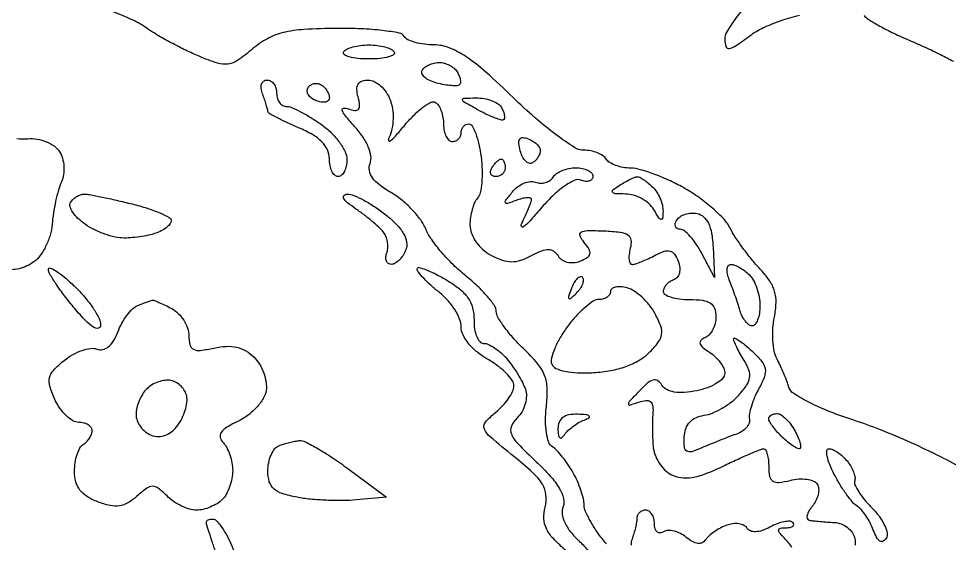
# Model space of a CAD drawing. Extents: x 0 to 102, y 0 to 135.
# Drawn here: x 52.51 to 61.47, y 71.34 to 76.39 of the extents above; entities that cross this region are included whole.
import ezdxf

# ---------------------------------------------------------------- set-up
doc = ezdxf.new("R2010")
doc.units = 0
doc.header["$MEASUREMENT"] = 0

msp = doc.modelspace()

# ---------------------------------------------------------------- linework, layer by layer
for points in [[(61.612319, 72.044642, 0.0194), (61.385929, 72.169267, 0.010711), (61.100562, 72.30466, 0.010666), (60.804982, 72.429716, 0.016836), (60.545927, 72.522886, -0.016631), (60.31875, 72.604486, -0.022952), (60.121245, 72.693634, -0.020782), (59.968696, 72.779254, -0.184101), (59.922604, 72.839426, 0.01832), (59.902514, 72.898816, 0.009188), (59.873039, 72.972359, 0.00911), (59.839724, 73.047408, 0.013311), (59.807452, 73.112115, -0.075664), (59.781503, 73.185893, -0.031521), (59.768401, 73.290888, -0.030287), (59.768336, 73.407124, -0.034365), (59.782635, 73.517627, 0.042665), (59.798174, 73.655639, 0.079954), (59.783348, 73.766685, 0.077554), (59.733965, 73.869678, 0.038093), (59.64254, 73.98319, -0.017657), (59.562041, 74.075179, -0.012946), (59.479138, 74.182512, -0.013114), (59.405867, 74.288344, -0.028129), (59.356282, 74.374326, 0.070803), (59.297136, 74.459273, 0.024989), (59.190502, 74.562929, 0.02422), (59.060339, 74.666655, 0.026121), (58.9239, 74.754528, 0.020272), (58.780739, 74.828953, 0.019613), (58.630456, 74.89243, 0.019968), (58.49399, 74.93773, 0.065287), (58.400143, 74.951931, -0.041161), (58.325358, 74.959591, -0.042851), (58.253875, 74.979373, -0.046747), (58.195615, 75.007449, -0.119242), (58.1625, 75.0402, 0.110331), (58.130828, 75.072645, 0.050479), (58.077971, 75.099949, 0.04658), (58.014029, 75.118532, 0.047473), (57.948163, 75.1248, -0.144426), (57.857411, 75.151572, -0.016735), (57.68133, 75.273907, -0.019016), (57.477862, 75.438007, -0.014452), (57.267358, 75.6324, 0.011703), (57.004996, 75.877369, 0.034513), (56.809971, 76.028331, 0.051585), (56.651157, 76.112358, 0.096187), (56.508795, 76.14, -0.031732), (56.41326, 76.146069, -0.037361), (56.324464, 76.164214, -0.040656), (56.253692, 76.190653, -0.145623), (56.21804, 76.222431, 0.212855), (56.170724, 76.254648, 0.014866), (56.007924, 76.279018, 0.019012), (55.805114, 76.29545, 0.013048), (55.574292, 76.299313, 0.012358), (55.253382, 76.288373, 0.044823), (55.051631, 76.258216, 0.065227), (54.900557, 76.199927, 0.053015), (54.757655, 76.10123, -0.024792), (54.617369, 75.992175, -0.119107), (54.523835, 75.955452, -0.112608), (54.421196, 75.96443, -0.021068), (54.242902, 76.03025, -0.015013), (54.115389, 76.088084, -0.009941), (53.97245, 76.161721, -0.010009), (53.836307, 76.238879, -0.019116), (53.730741, 76.307118, 0.050311), (53.589661, 76.386317, 0.006801), (53.276275, 76.517854, 0.007785)], [(59.510058, 76.520389, 0.025103), (59.402392, 76.386557, 0.024937), (59.324703, 76.267305, 0.132656), (59.3046, 76.192866, 0.079267), (59.315418, 76.125057, 0.368052), (59.346682, 76.105929, 0.11178), (59.407261, 76.130049, 0.008774), (59.549594, 76.231467, -0.050096), (59.671852, 76.304176, -0.024636), (59.839609, 76.372578, -0.024163), (60.022417, 76.427047, -0.032268)], [(60.645798, 76.424603, 0.101868), (60.687177, 76.385683, 0.012192), (60.796262, 76.322153, 0.014121), (60.931417, 76.252689, 0.01117), (61.0812, 76.18505, -0.007147), (61.234998, 76.117081, -0.007805), (61.38231, 76.046642, -0.00738), (61.506413, 75.982599, -0.03796)], [(58.164634, 71.330693, -0.021481), (58.082858, 71.436813, -0.024072), (58.013755, 71.545709, -0.024323), (57.964433, 71.643122, -0.105401), (57.951, 71.706139, 0.060091), (57.943802, 71.765815, 0.021986), (57.919936, 71.847567, 0.021423), (57.885729, 71.935539, 0.024001), (57.84525, 72.016898, 0.02147), (57.797796, 72.093847, 0.019807), (57.742696, 72.168606, 0.020248), (57.688289, 72.231237, 0.059929), (57.644631, 72.267665, -0.167753), (57.609375, 72.312834, -0.044832), (57.587317, 72.402681, -0.038996), (57.578836, 72.518362, -0.027565), (57.586636, 72.64846, 0.034133), (57.595041, 72.828059, 0.088209), (57.569684, 72.954813, 0.081905), (57.500818, 73.070524, 0.026636), (57.364255, 73.216073, -0.0199), (57.264998, 73.319048, -0.024402), (57.181156, 73.423061, -0.023993), (57.120458, 73.515372, -0.134217), (57.105, 73.571921, 0.152778), (57.08759, 73.627568, 0.025879), (57.018679, 73.716696, 0.0262), (56.923655, 73.816213, 0.020661), (56.811141, 73.913863, -0.025757), (56.69214, 74.019286, -0.021852), (56.577573, 74.142112, -0.022422), (56.483025, 74.263412, -0.055928), (56.42867, 74.361619, 0.060085), (56.376701, 74.453705, 0.031748), (56.29233, 74.554424, 0.031074), (56.191597, 74.647871, 0.041607), (56.088968, 74.718477, -0.031593), (55.979218, 74.79079, -0.076607), (55.911695, 74.86013, -0.112524), (55.883161, 74.928554, -0.135164), (55.889942, 74.997731, 0.131079), (55.897382, 75.067834, 0.060323), (55.872221, 75.156862, 0.050257), (55.818898, 75.255317, 0.035504), (55.740953, 75.354151, -0.011268), (55.652743, 75.455496, -0.086034), (55.621356, 75.510056, -0.480798), (55.633599, 75.530206, -0.118535), (55.678375, 75.525377, 0.049906), (55.743979, 75.509065, 0.258717), (55.777656, 75.521832, 0.208536), (55.789178, 75.560313, 0.033892), (55.774258, 75.63873, -0.052732), (55.763133, 75.71213, -0.146472), (55.775699, 75.762213, -0.176457), (55.811579, 75.791512, -0.084061), (55.871159, 75.8016, -0.118143), (55.929844, 75.787537, -0.065777), (55.99079, 75.745685, -0.059852), (56.044654, 75.684037, -0.059445), (56.082529, 75.61125, -0.053468), (56.105288, 75.523663, -0.04354), (56.111137, 75.426868, -0.044222), (56.100216, 75.332365, -0.061399), (56.072939, 75.2517, 0.140747), (56.067418, 75.21936, 0.578688), (56.081535, 75.213207, 0.051707), (56.134065, 75.261318, 0.010325), (56.216602, 75.358261, -0.023991), (56.308511, 75.46042, -0.03646), (56.398464, 75.538887, -0.040697), (56.475482, 75.587503, -0.264762), (56.519566, 75.585918, -0.118314), (56.549443, 75.555819, -0.048731), (56.574536, 75.503709, -0.044601), (56.59164, 75.43999, -0.043302), (56.5974, 75.373607, 0.049547), (56.603642, 75.31077, 0.069539), (56.622251, 75.257636, 0.089706), (56.649701, 75.221876, 0.186414), (56.682, 75.2094, 0.099038), (56.714287, 75.215859, 0.097945), (56.741749, 75.234251, 0.097945), (56.760141, 75.261713, 0.099038), (56.7666, 75.294, -0.087821), (56.772318, 75.326302, -0.094583), (56.788732, 75.353749, -0.100077), (56.813202, 75.372109, -0.111515), (56.841944, 75.3786, -0.275501), (56.873621, 75.359712, -0.036358), (56.907052, 75.285408, -0.033815), (56.936803, 75.182912, -0.021986), (56.957786, 75.06135, -0.023909), (56.967888, 74.934001, -0.028573), (56.964785, 74.813683, -0.02933), (56.950681, 74.714714, -0.136046), (56.924742, 74.66373, 0.082542), (56.896483, 74.620252, 0.034175), (56.872803, 74.55401, 0.03264), (56.856622, 74.477995, 0.036136), (56.8512, 74.403076, 0.091371), (56.865682, 74.324487, 0.061322), (56.908537, 74.243552, 0.057752), (56.973202, 74.170537, 0.05987), (57.052125, 74.11526, 0.037139), (57.161467, 74.066803, 0.082361), (57.250921, 74.050659, 0.085021), (57.33899, 74.064459, 0.041608), (57.443584, 74.109698, -0.025089), (57.54301, 74.156656, -0.101722), (57.60846, 74.169129, -0.159745), (57.657267, 74.152344, -0.092555), (57.699421, 74.106007, 0.112702), (57.735482, 74.06941, 0.083871), (57.787867, 74.047203, 0.07719), (57.848865, 74.042341, 0.073096), (57.90969, 74.055973, 0.042635), (57.979783, 74.089973, 0.203219), (58.00555, 74.125092, 0.194715), (57.998785, 74.16907, 0.038891), (57.952042, 74.235244, -0.063372), (57.911056, 74.299733, -0.386899), (57.921701, 74.334297, -0.132956), (57.980411, 74.350505, -0.010646), (58.142622, 74.347863, -0.019157), (58.297218, 74.336109, -0.118078), (58.371649, 74.309002, -0.224451), (58.401111, 74.260393, -0.090011), (58.39504, 74.180921, 0.033151), (58.383577, 74.121152, 0.057948), (58.383201, 74.070802, 0.087007), (58.393042, 74.036821, 0.286291), (58.411995, 74.025, 0.08009), (58.444114, 74.030178, 0.014432), (58.501203, 74.050923, 0.015236), (58.567254, 74.079464, 0.013264), (58.634617, 74.113248, -0.037182), (58.720838, 74.151449, -0.151342), (58.777473, 74.153848, -0.180806), (58.819611, 74.124031, -0.05777), (58.855776, 74.054872, -0.061985), (58.870586, 73.995026, -0.089318), (58.867356, 73.940697, -0.110312), (58.846879, 73.899082, -0.143992), (58.81222, 73.874973, 0.065033), (58.774058, 73.856462, 0.064105), (58.741722, 73.828694, 0.069733), (58.719834, 73.796283, 0.114174), (58.7124, 73.76415, 0.267983), (58.729642, 73.73429, 0.056792), (58.786954, 73.70938, 0.045237), (58.86896, 73.692233, 0.028938), (58.9662, 73.6866, -0.030982), (59.091139, 73.678851, -0.111619), (59.165746, 73.651938, -0.162596), (59.205949, 73.602212, -0.089622), (59.22, 73.52445, -0.060068), (59.212125, 73.459135, -0.058347), (59.188936, 73.396877, -0.063357), (59.154719, 73.346826, -0.112159), (59.11425, 73.31786, 0.093372), (59.07492, 73.291865, 0.281522), (59.067243, 73.262016, 0.150236), (59.091478, 73.226237, 0.028226), (59.15655, 73.179706, -0.048994), (59.213186, 73.135548, -0.046813), (59.26111, 73.080585, -0.05042), (59.293947, 73.023603, -0.105901), (59.3046, 72.973871, -0.195385), (59.285564, 72.927017, -0.061748), (59.22548, 72.878862, -0.051014), (59.138362, 72.83674, -0.037775), (59.035257, 72.807881, -0.029692), (58.914269, 72.791075, -0.05883), (58.817596, 72.794834, -0.079887), (58.745878, 72.818268, -0.136281), (58.699916, 72.860756, 0.106208), (58.659855, 72.902455, 0.211735), (58.615682, 72.910333, 0.118381), (58.560735, 72.881973, 0.025509), (58.482809, 72.807439, 0.003712), (58.387765, 72.705256, 0.17663), (58.37717, 72.679636, 0.515871), (58.389841, 72.669786, 0.0109), (58.478175, 72.69843, -0.053129), (58.545153, 72.714056, -0.184868), (58.587538, 72.703569, -0.200501), (58.609967, 72.668335, -0.063244), (58.612821, 72.60469, 0.014595), (58.609218, 72.535916, 0.006972), (58.608404, 72.447391, 0.006905), (58.610121, 72.354839, 0.009765), (58.614396, 72.272527, 0.070967), (58.631269, 72.194554, 0.05227), (58.670492, 72.115239, 0.052699), (58.724806, 72.046541, 0.076423), (58.786538, 72.000199, 0.089507), (58.880812, 71.969703, 0.073891), (58.986586, 71.971099, 0.052454), (59.11698, 72.006559, 0.019938), (59.290051, 72.081823, -0.004898), (59.425512, 72.145641, -0.006973), (59.547175, 72.199468, -0.004156), (59.650228, 72.242345, -0.096793), (59.681213, 72.2484, -0.290663), (59.69915, 72.23701, -0.046258), (59.713974, 72.196003, -0.039069), (59.72424, 72.138384, -0.024561), (59.7276, 72.070029, 0.049391), (59.736571, 71.979433, 0.208717), (59.767073, 71.935692, 0.169685), (59.824795, 71.923137, 0.030987), (59.933915, 71.943439, -0.043738), (60.016904, 71.956703, -0.052855), (60.095713, 71.953979, -0.061614), (60.159191, 71.936873, -0.15905), (60.194998, 71.906605, -0.126455), (60.208398, 71.863593, -0.067833), (60.203645, 71.807831, -0.060678), (60.182544, 71.748502, -0.057518), (60.147524, 71.694794, 0.039213), (60.113551, 71.646632, 0.082547), (60.096997, 71.604109, 0.152606), (60.09988, 71.574289, 0.256262), (60.119091, 71.559074, 0.01582), (60.158382, 71.553679, 0.004363), (60.220458, 71.547694, 0.004403), (60.290935, 71.542145, 0.004591), (60.360524, 71.537924, -0.081717), (60.42675, 71.523499, -0.073992), (60.487407, 71.488344, -0.076638), (60.533398, 71.438462, -0.100057), (60.557077, 71.38125, -0.074249), (60.559801, 71.320429, -0.128115)], [(52.487495, 75.238535, 0.045032), (52.593252, 75.236472, -0.059077), (52.682655, 75.232221, -0.053469), (52.771807, 75.20732, -0.05673), (52.847795, 75.166541, -0.097361), (52.897708, 75.115149, -0.072081), (52.927993, 75.049594, -0.055866), (52.941874, 74.972106, -0.05497), (52.938336, 74.89209, -0.064098), (52.917171, 74.819049, 0.033858), (52.889149, 74.740428, 0.014985), (52.862432, 74.633438, 0.014752), (52.840793, 74.517967, 0.01925), (52.828221, 74.411229, -0.051185), (52.809303, 74.307874, -0.041552), (52.76893, 74.202652, -0.0431), (52.714615, 74.111125, -0.079593), (52.653892, 74.049813, -0.050418), (52.585887, 74.009911, -0.047023), (52.509682, 73.983306, -0.050358), (52.436999, 73.972968, -0.102118)], [(57.779337, 71.26459, -0.026472), (57.654117, 71.381816, -0.078391), (57.586967, 71.478105, -0.103924), (57.562988, 71.573849, -0.07117), (57.574637, 71.68566, 0.086641), (57.583277, 71.803713, 0.113362), (57.548776, 71.905916, 0.069434), (57.457333, 72.016721, 0.016312), (57.274527, 72.173709, -0.006452), (57.045164, 72.362953, -0.11939), (56.990092, 72.438424, -0.28356), (57.000624, 72.503736, -0.044439), (57.098528, 72.598571, 0.03553), (57.165711, 72.661371, 0.036851), (57.222439, 72.732329, 0.039535), (57.261784, 72.800773, 0.112319), (57.273665, 72.854161, 0.15351), (57.256635, 72.907443, 0.041084), (57.198891, 72.97654, 0.037623), (57.116844, 73.048115, 0.031207), (57.019865, 73.111615, -0.04231), (56.919324, 73.180681, -0.050307), (56.838079, 73.262188, -0.057148), (56.784299, 73.34626, -0.114222), (56.7666, 73.422725, 0.098014), (56.751576, 73.498633, 0.043667), (56.704472, 73.589535, 0.040986), (56.636022, 73.680085, 0.043794), (56.5551, 73.756085, -0.016019), (56.474096, 73.824113, -0.021673), (56.405728, 73.890931, -0.019387), (56.35482, 73.949591, -0.170626), (56.3436, 73.981513, -0.480038), (56.360086, 73.994728, -0.034764), (56.424367, 73.975622, -0.028521), (56.513038, 73.936508, -0.015032), (56.61855, 73.878521, -0.033245), (56.749093, 73.789393, -0.073914), (56.831632, 73.702154, -0.088913), (56.876169, 73.605757, -0.067645), (56.890165, 73.490033, 0.040497), (56.895915, 73.403332, 0.060366), (56.916002, 73.330115, 0.079943), (56.94634, 73.280397, 0.219256), (56.982803, 73.2636, -0.109539), (57.02843, 73.253483, -0.03737), (57.087935, 73.22011, -0.035035), (57.15019, 73.172205, -0.033832), (57.205929, 73.11555, -0.023806), (57.258391, 73.048232, -0.016922), (57.310878, 72.968219, -0.017136), (57.355858, 72.888267, -0.034469), (57.384646, 72.821898, -0.09281), (57.394894, 72.756429, -0.061542), (57.383291, 72.681054, -0.059104), (57.352698, 72.607413, -0.068503), (57.306872, 72.546958, 0.091641), (57.250163, 72.464533, 0.209719), (57.24969, 72.390663, 0.091658), (57.311181, 72.298793, 0.010504), (57.489457, 72.123436, -0.020886), (57.624747, 71.98472, -0.048314), (57.71092, 71.867661, -0.069656), (57.752246, 71.769624, -0.157855), (57.748008, 71.690166, 0.12617), (57.739677, 71.618283, 0.07691), (57.764185, 71.535893, 0.060164), (57.8206, 71.446475, 0.035106), (57.907418, 71.353879, -0.043652), (57.988841, 71.264011, -0.038018)], [(59.951578, 71.295812, 0.029519), (59.918735, 71.34212, 0.027376), (59.87988, 71.38548, -0.021152), (59.831659, 71.437964, -0.212831), (59.823597, 71.46585, -0.328725), (59.839947, 71.482603, -0.040623), (59.89398, 71.487, 0.041065), (59.935077, 71.490381, 0.118705), (59.961198, 71.501439, 0.253544), (59.968769, 71.517631, 0.183564), (59.960446, 71.536154, 0.196745), (59.929978, 71.548923, 0.049767), (59.875408, 71.543938, 0.043128), (59.809172, 71.525123, 0.032118), (59.73998, 71.493626, -0.037535), (59.664846, 71.4604, -0.073564), (59.600813, 71.447789, -0.104487), (59.551372, 71.455799, -0.163531), (59.518525, 71.483076, 0.14334), (59.488492, 71.510088, 0.077085), (59.440417, 71.524637, 0.066299), (59.382353, 71.525078, 0.057167), (59.323041, 71.510626, 0.033881), (59.263216, 71.483842, 0.028242), (59.203649, 71.447716, 0.029168), (59.152792, 71.408249, 0.065993), (59.120698, 71.371711, -0.134764), (59.087524, 71.342969, -0.142133), (59.045031, 71.335952, -0.099887), (58.993434, 71.352926, -0.043973), (58.934054, 71.393973, 0.054519), (58.877907, 71.431064, 0.059129), (58.816554, 71.453929, 0.06678), (58.759445, 71.459963, 0.132129), (58.716106, 71.44699, -0.131168), (58.682555, 71.436879, -0.189995), (58.65374, 71.44719, -0.144341), (58.634305, 71.47785, -0.069674), (58.6278, 71.524307, 0.062283), (58.621494, 71.574738, 0.080552), (58.602949, 71.617456, 0.097988), (58.575465, 71.646046, 0.153634), (58.5432, 71.6562, 0.090658), (58.510902, 71.650295, 0.095575), (58.483451, 71.633381, 0.099646), (58.465083, 71.608156, 0.108102), (58.4586, 71.578519, -0.041922), (58.455385, 71.540238, -0.015838), (58.444745, 71.487552, -0.015558), (58.429492, 71.430682, -0.018313), (58.411435, 71.377927, 0.121383), (58.404172, 71.320046, 0.060049)]]:
    msp.add_lwpolyline(points, format="xyb")
for points in [[(55.8783, 76.14, -0.031021), (55.958508, 76.135019, -0.036823), (56.032907, 76.120119, -0.039974), (56.092131, 76.098421, -0.147593), (56.121643, 76.07232, -0.406642), (56.115897, 76.046485, -0.077209), (56.067415, 76.024521, -0.045354), (55.984803, 76.009435, -0.022499), (55.8783, 76.00464, -0.022499), (55.771797, 76.009435, -0.045354), (55.689185, 76.024521, -0.077209), (55.640703, 76.046485, -0.406642), (55.634957, 76.07232, -0.147593), (55.664469, 76.098421, -0.039974), (55.723693, 76.120119, -0.036823), (55.798092, 76.135019, -0.031021)], [(56.5551, 75.9708, -0.0681), (56.603957, 75.964115, -0.052429), (56.654052, 75.944295, -0.053432), (56.697818, 75.915101, -0.080723), (56.727779, 75.880571, -0.04074), (56.746666, 75.843585, -0.052789), (56.757376, 75.807061, -0.063227), (56.759024, 75.776253, -0.18005), (56.750227, 75.757027, -0.189979), (56.726705, 75.746806, -0.025989), (56.672147, 75.747763, -0.026859), (56.604761, 75.756108, -0.019719), (56.531207, 75.772274, -0.042551), (56.463409, 75.79632, -0.074996), (56.413666, 75.828597, -0.115983), (56.389085, 75.863428, -0.238683), (56.391844, 75.895818, -0.094109), (56.41813, 75.924535, -0.052884), (56.458916, 75.948774, -0.050187), (56.506941, 75.965238, -0.057557)], [(54.896349, 75.8016, -0.134459), (54.932062, 75.791819, -0.100435), (54.96249, 75.764323, -0.087143), (54.982966, 75.723193, -0.072144), (54.99, 75.6747, 0.071368), (54.996958, 75.626204, 0.086681), (55.017228, 75.585077, 0.100335), (55.047344, 75.557581, 0.135812), (55.08269, 75.5478, -0.101278), (55.133237, 75.537455, -0.018361), (55.22033, 75.496405, -0.01911), (55.320222, 75.439821, -0.016294), (55.42109, 75.372839, -0.04013), (55.515103, 75.293815, -0.040913), (55.594623, 75.201263, -0.044261), (55.64958, 75.109489, -0.113254), (55.6668, 75.034439, -0.049789), (55.660557, 74.971897, -0.069777), (55.641949, 74.91901, -0.089934), (55.614498, 74.883423, -0.185685), (55.5822, 74.871, -0.195042), (55.549885, 74.884104, -0.086881), (55.522451, 74.921971, -0.066757), (55.503828, 74.978105, -0.046788), (55.4976, 75.044517, 0.109318), (55.478885, 75.129091, 0.087206), (55.425278, 75.205871, 0.065932), (55.333818, 75.276216, 0.032058), (55.2015, 75.341752, -0.009213), (55.088011, 75.391646, -0.014362), (54.992379, 75.439188, -0.008482), (54.915773, 75.481741, -0.267842), (54.9054, 75.499716, 0.065948), (54.90269, 75.520174, 0.008281), (54.890316, 75.563211, 0.009621), (54.873711, 75.614034, 0.007847), (54.854049, 75.667781, -0.061217), (54.841291, 75.718998, -0.107411), (54.845292, 75.762291, -0.150596), (54.864963, 75.790731, -0.168247)], [(55.418846, 75.755687, -0.062935), (55.448971, 75.731362, -0.051508), (55.474466, 75.698707, -0.053363), (55.491815, 75.663095, -0.086896), (55.4976, 75.630062, -0.197116), (55.487253, 75.604836, -0.143728), (55.460466, 75.589965, -0.094863), (55.419605, 75.588651, -0.052397), (55.371186, 75.60162, -0.065363), (55.326395, 75.625912, -0.09613), (55.295906, 75.658532, -0.122565), (55.284287, 75.694065, -0.157716), (55.292432, 75.727245, -0.101208), (55.316637, 75.752953, -0.09843), (55.349225, 75.76741, -0.097419), (55.385153, 75.768383, -0.09691)], [(56.909657, 75.629402, -0.044923), (56.984698, 75.623868, -0.045964), (57.056946, 75.605015, -0.050267), (57.116179, 75.576579, -0.117841), (57.150779, 75.542171, -0.036348), (57.169941, 75.505446, -0.048718), (57.181423, 75.469709, -0.058133), (57.184333, 75.439924, -0.194046), (57.176794, 75.422194, -0.268651), (57.154672, 75.416297, -0.020679), (57.093693, 75.435547, -0.023913), (57.018827, 75.466754, -0.01568), (56.935673, 75.509425, -0.003429), (56.795657, 75.588172, -0.212641), (56.779192, 75.610634, -0.463888), (56.790728, 75.625647, -0.007696)], [(57.410675, 75.236319, -0.048784), (57.455555, 75.213865, -0.05418), (57.493536, 75.183797, -0.061456), (57.519493, 75.151042, -0.137707), (57.528, 75.120742, -0.089643), (57.522504, 75.090331, -0.053229), (57.505974, 75.057299, -0.051032), (57.4817, 75.026804, -0.06081), (57.453018, 75.003844, -0.209095), (57.421117, 74.999306, -0.127426), (57.387624, 75.018679, -0.085234), (57.357382, 75.060787, -0.049292), (57.335694, 75.119422, -0.03502), (57.322015, 75.192209, -0.173223), (57.331264, 75.232202, -0.269012), (57.360093, 75.247024, -0.079092)], [(57.152293, 75.0402, -0.210953), (57.166559, 75.033901, -0.081139), (57.178641, 75.015349, -0.061769), (57.186864, 74.987989, -0.042167), (57.1896, 74.9556, -0.105053), (57.182742, 74.92332, -0.099167), (57.163282, 74.895851, -0.09642), (57.134207, 74.87744, -0.093332), (57.100007, 74.871, -0.108972), (57.069979, 74.877623, -0.182303), (57.052091, 74.895851, -0.161196), (57.049459, 74.923274, -0.082592), (57.0627, 74.9556, -0.029505), (57.085457, 74.987983, -0.035638), (57.110586, 75.015349, -0.038439), (57.134465, 75.034655, -0.151918)], [(57.871393, 74.9556, -0.047932), (57.934237, 74.949562, -0.067928), (57.987364, 74.931529, -0.088104), (58.023166, 74.904949, -0.19139), (58.0356, 74.873655, -0.167345), (58.026137, 74.846174, -0.150742), (58.001363, 74.82892, -0.107832), (57.963654, 74.825355, -0.061537), (57.919047, 74.836436, 0.204714), (57.855272, 74.834047, 0.044521), (57.758175, 74.77712, 0.038068), (57.645855, 74.683403, 0.024198), (57.529582, 74.558831, -0.009765), (57.429512, 74.445216, -0.043898), (57.364264, 74.385466, -0.523942), (57.347387, 74.390901, -0.192803), (57.350035, 74.421288, 0.009063), (57.385788, 74.495357, 0.011493), (57.415974, 74.565074, 0.009615), (57.438642, 74.62415, 0.087009), (57.4434, 74.651283, 0.353521), (57.432657, 74.664579, 0.070335), (57.39991, 74.666912, 0.046913), (57.352137, 74.659051, 0.025441), (57.29535, 74.641005, -0.011415), (57.21108, 74.611599, -0.38495), (57.193198, 74.619628, -0.27257), (57.195952, 74.642785, -0.007984), (57.259235, 74.723232, -0.060021), (57.310396, 74.77268, -0.062271), (57.371236, 74.807847, -0.069151), (57.432123, 74.824152, -0.123109), (57.483328, 74.817904, 0.082414), (57.530385, 74.808269, 0.07818), (57.578945, 74.814053, 0.081725), (57.62152, 74.833976, 0.104493), (57.651335, 74.865233, -0.10606), (57.684586, 74.899875, -0.051271), (57.739016, 74.929055, -0.047594), (57.804438, 74.948902, -0.049898)], [(58.46283, 74.869705, -0.13041), (58.487093, 74.863985, -0.026061), (58.525513, 74.840798, -0.025937), (58.5686, 74.808249, -0.021647), (58.61088, 74.76948, -0.056113), (58.649556, 74.720991, -0.039784), (58.681823, 74.659262, -0.040263), (58.703418, 74.594455, -0.065288), (58.709827, 74.53683, -0.02108), (58.705684, 74.46984, -0.439142), (58.69125, 74.459109, -0.207524), (58.66951, 74.473903, -0.009158), (58.621024, 74.55375, 0.080999), (58.574279, 74.610496, 0.054693), (58.505442, 74.658691, 0.053785), (58.426246, 74.691623, 0.070026), (58.348646, 74.703095, -0.011321), (58.249379, 74.706035, -0.228968), (58.223667, 74.720162, -0.401898), (58.226887, 74.742046, -0.021678), (58.2894, 74.7864, -0.014589), (58.341396, 74.817891, -0.016899), (58.392691, 74.844699, -0.016097), (58.437275, 74.864375, -0.089129)], [(53.13863, 74.7018, -0.045721), (53.190687, 74.69703, -0.005006), (53.308679, 74.673999, -0.006089), (53.448832, 74.643398, -0.004884), (53.598937, 74.607157, -0.015361), (53.742978, 74.566143, -0.023673), (53.86439, 74.521073, -0.020258), (53.956465, 74.477354, -0.27864), (53.9748, 74.447008, -0.159372), (53.965391, 74.418238, -0.055254), (53.935491, 74.38566, -0.0481), (53.892189, 74.354635, -0.039815), (53.840981, 74.330151, -0.034848), (53.776493, 74.310433, -0.016939), (53.691905, 74.293884, -0.016711), (53.602311, 74.282544, -0.023126), (53.521405, 74.2788, -0.055755), (53.436606, 74.288285, -0.029292), (53.334566, 74.317777, -0.028737), (53.232344, 74.360681, -0.039063), (53.146209, 74.411489, -0.03802), (53.07724, 74.468066, -0.055219), (53.026725, 74.528351, -0.070669), (53.000504, 74.58319, -0.217979), (53.005477, 74.622989, -0.068382), (53.030367, 74.653138, -0.05247), (53.064683, 74.678649, -0.053426), (53.102722, 74.695988, -0.080405)], [(55.669126, 74.70138, -0.097372), (55.733084, 74.688581, -0.02451), (55.829631, 74.643052, -0.024081), (55.936927, 74.579054, -0.022222), (56.040592, 74.503407, -0.029869), (56.146689, 74.407585, -0.064503), (56.212944, 74.320012, -0.090121), (56.241305, 74.23961, -0.132202), (56.233597, 74.165427, -0.048869), (56.206711, 74.111711, -0.054231), (56.170688, 74.066251, -0.061501), (56.131435, 74.035184, -0.137523), (56.09511, 74.025, -0.142559), (56.066048, 74.033458, -0.149938), (56.046746, 74.056064, -0.118633), (56.040764, 74.090319, -0.07213), (56.049266, 74.13075, 0.068914), (56.059481, 74.177822, 0.049386), (56.058261, 74.231728, 0.049658), (56.04655, 74.283959, 0.072691), (56.025461, 74.326004, 0.049809), (55.987865, 74.369782, 0.013406), (55.919833, 74.431265, 0.01344), (55.838394, 74.497281, 0.013542), (55.753726, 74.558654, -0.020032), (55.673333, 74.618534, -0.089103), (55.634983, 74.6629, -0.344551), (55.638332, 74.688807, -0.198026)], [(59.037538, 74.515098, -0.135152), (59.100057, 74.484272, -0.099621), (59.146717, 74.42231, -0.06946), (59.177292, 74.326255, -0.030434), (59.191805, 74.193164), (59.20591, 73.8981), (59.083353, 74.13075, 0.02718), (59.030059, 74.21982, 0.03487), (58.971273, 74.295059, 0.037424), (58.915326, 74.348556, 0.17377), (58.873905, 74.3634, -0.122343), (58.84526, 74.370516, -0.187807), (58.828748, 74.389627, -0.150789), (58.827535, 74.418532, -0.074184), (58.842195, 74.452684, -0.1112), (58.873697, 74.484844, -0.066343), (58.922339, 74.507848, -0.061318), (58.979831, 74.518713, -0.063511)], [(59.363229, 74.025, -0.094862), (59.399734, 74.018011, -0.034865), (59.447242, 73.995178, -0.033036), (59.49697, 73.96233, -0.03391), (59.54148, 73.92348, -0.075503), (59.580416, 73.8706, -0.038434), (59.613178, 73.794624, -0.037078), (59.63552, 73.709329, -0.045545), (59.643, 73.62738, -0.03657), (59.637542, 73.55286, -0.055177), (59.621047, 73.489958, -0.072314), (59.596904, 73.446905, -0.232915), (59.568267, 73.4328, -0.16344), (59.536551, 73.443452, -0.063267), (59.502982, 73.47629, -0.053803), (59.472775, 73.524201, -0.043792), (59.450965, 73.58085, 0.008968), (59.430275, 73.648232, 0.005119), (59.402997, 73.7289, 0.005111), (59.373878, 73.809535, 0.008443), (59.347447, 73.87695, -0.043119), (59.329621, 73.933702, -0.08127), (59.326941, 73.98151, -0.133231), (59.339132, 74.012838, -0.238048)], [(53.0442, 73.8135, -0.025269), (53.141179, 73.710703, -0.028862), (53.222778, 73.602931, -0.029904), (53.280332, 73.504826, -0.122603), (53.295724, 73.438122, -0.342449), (53.273211, 73.410114, -0.205656), (53.228927, 73.417798, -0.058121), (53.151609, 73.482077, -0.015356), (53.0442, 73.602, -0.011784), (52.948577, 73.72119, -0.015555), (52.8675, 73.834409, -0.012952), (52.806067, 73.931435, -0.128155), (52.792676, 73.977378, -0.533615), (52.810349, 73.989972, -0.054114), (52.865622, 73.961941, -0.031733), (52.946871, 73.901334, -0.014911)], [(57.934661, 73.900339, 0.278911), (57.911973, 73.905925, 0.120343), (57.884246, 73.889224, 0.070189), (57.855087, 73.850786, 0.036269), (57.829539, 73.795999, 0.008399), (57.800261, 73.715044, 0.286372), (57.80467, 73.696006, 0.400052), (57.821016, 73.695609, 0.011214), (57.876898, 73.74864, 0.043285), (57.913665, 73.79206, 0.063152), (57.937229, 73.836242, 0.082976), (57.9449, 73.87443, 0.20742)], [(58.363518, 73.798454, 0.043839), (58.302715, 73.808776, 0.074795), (58.251423, 73.805243, 0.112194), (58.217393, 73.789158, 0.230402), (58.2048, 73.76328, -0.143276), (58.196245, 73.734039, -0.099576), (58.172197, 73.709125, -0.08412), (58.136235, 73.692338, -0.067322), (58.09381, 73.6866, 0.145929), (58.03872, 73.670172, 0.03224), (57.959042, 73.610341, 0.030919), (57.872511, 73.526375, 0.025501), (57.790886, 73.426996, 0.026641), (57.720308, 73.32006, 0.033012), (57.666931, 73.213426, 0.034924), (57.635392, 73.12083, 0.157501), (57.638436, 73.064499, 0.197995), (57.677778, 73.022884, 0.055087), (57.764926, 72.994732, 0.042238), (57.887624, 72.98019, 0.02235), (58.040956, 72.981899, 0.031847), (58.205265, 73.00163, 0.039968), (58.353338, 73.04151, 0.044406), (58.478506, 73.099176, 0.066327), (58.574062, 73.172262, 0.030966), (58.663828, 73.273893, 0.127223), (58.6962, 73.348684, 0.129711), (58.687934, 73.428983, 0.03272), (58.633184, 73.54964, 0.045128), (58.579015, 73.632033, 0.038471), (58.508204, 73.708244, 0.040216), (58.432333, 73.767714, 0.082347)], [(53.790012, 73.679921, -0.15371), (53.807471, 73.678872, -0.009204), (53.856946, 73.658912, -0.013119), (53.91573, 73.632088, -0.009265), (53.980362, 73.599023, -0.073118), (54.042948, 73.55268, -0.056713), (54.095931, 73.48637, -0.057592), (54.131876, 73.41115, -0.08287), (54.144, 73.338502, 0.058337), (54.154437, 73.249348, 0.223938), (54.188372, 73.206839, 0.147013), (54.254211, 73.195905, 0.022212), (54.387334, 73.219001, -0.041703), (54.505982, 73.234857, -0.068891), (54.606527, 73.225978, -0.076095), (54.693778, 73.191378, -0.064078), (54.772536, 73.130578, -0.062744), (54.824931, 73.063079, -0.046851), (54.865195, 72.977799, -0.047664), (54.888174, 72.888635, -0.074965), (54.888752, 72.809697, -0.099251), (54.861523, 72.732766, -0.049614), (54.799851, 72.649446, -0.046527), (54.716215, 72.572851, -0.050725), (54.622133, 72.51554, 0.024193), (54.511826, 72.456115, 0.102818), (54.457165, 72.405454, 0.209721), (54.447128, 72.35718, 0.145245), (54.474083, 72.307477, -0.075364), (54.509719, 72.259107, -0.03845), (54.539706, 72.189667, -0.037102), (54.560154, 72.111739, -0.045643), (54.567, 72.0369, -0.049362), (54.559531, 71.96143, -0.037889), (54.537178, 71.881606, -0.038897), (54.504394, 71.809461, -0.070395), (54.46548, 71.75772, -0.06016), (54.41592, 71.71884, -0.039059), (54.350824, 71.686021, -0.038967), (54.281147, 71.663626, -0.05834), (54.217723, 71.6562, -0.074068), (54.151831, 71.666015, -0.038588), (54.074301, 71.696342, -0.03732), (53.997904, 71.740553, -0.046579), (53.934832, 71.792854, 0.028862), (53.850525, 71.867952, 0.17121), (53.795547, 71.886835, 0.159112), (53.738636, 71.867732, 0.024036), (53.644521, 71.790449, -0.050188), (53.557401, 71.726222, -0.098397), (53.476458, 71.697698, -0.089919), (53.385887, 71.701023, -0.036833), (53.267532, 71.736302, -0.049773), (53.165388, 71.787263, -0.089768), (53.096603, 71.850235, -0.096892), (53.057494, 71.929718, -0.066115), (53.0442, 72.029813, -0.037268), (53.050446, 72.113495, -0.041167), (53.069051, 72.192497, -0.045185), (53.096266, 72.256175, -0.131506), (53.1288, 72.2907, 0.06081), (53.161161, 72.316605, 0.051032), (53.188549, 72.351011, 0.053229), (53.207199, 72.388281, 0.089642), (53.2134, 72.422593, 0.158871), (53.203502, 72.452956, 0.096972), (53.17559, 72.478815, 0.078756), (53.133909, 72.496277, 0.059953), (53.084686, 72.5022, -0.137069), (53.028104, 72.518009, -0.055659), (52.964145, 72.567247, -0.049483), (52.903206, 72.638921, -0.044582), (52.855079, 72.723638, -0.032458), (52.806471, 72.851751, -0.134243), (52.80394, 72.933772, -0.132809), (52.843496, 73.00616, -0.031498), (52.945626, 73.100097, -0.042029), (53.027866, 73.155956, -0.044876), (53.116549, 73.195874, -0.049455), (53.198463, 73.215436, -0.126165), (53.258658, 73.208458, 0.143583), (53.315035, 73.203871, 0.120544), (53.369376, 73.229717, 0.087195), (53.418837, 73.286918, 0.043951), (53.460557, 73.373028, -0.035133), (53.499496, 73.457141, -0.034775), (53.549945, 73.535277, -0.036913), (53.603767, 73.597061, -0.100288), (53.652083, 73.628749, -0.002845), (53.696624, 73.646275, -0.003479), (53.738477, 73.662134, -0.002913), (53.773821, 73.675013, -0.024655)], [(59.565694, 73.190362, -0.030079), (59.65911, 73.092201, -0.130304), (59.693167, 73.020111, -0.137604), (59.686089, 72.942803, -0.035025), (59.632544, 72.827517, 0.025096), (59.591986, 72.744542, 0.02643), (59.560722, 72.659324, 0.027298), (59.541816, 72.583445, 0.097067), (59.542012, 72.533573, -0.14887), (59.53804, 72.493223, -0.083363), (59.511619, 72.451085, -0.070445), (59.467423, 72.413574, -0.058398), (59.411711, 72.386906, 0.007974), (59.341755, 72.361708, 0.003951), (59.253768, 72.327624, 0.00392), (59.163064, 72.290835, 0.005731), (59.083843, 72.256908, -0.026967), (58.985838, 72.219777, -0.218622), (58.939361, 72.225486, -0.23949), (58.915976, 72.263801, -0.032093), (58.914643, 72.361276, -0.07235), (58.930481, 72.441497, -0.10039), (58.968022, 72.504197, -0.100423), (59.027015, 72.547302, -0.072439), (59.105415, 72.570376, 0.062917), (59.186016, 72.592447, 0.033725), (59.278592, 72.638356, 0.032975), (59.368118, 72.698781, 0.043926), (59.44006, 72.765459, 0.033235), (59.515261, 72.860551, 0.113), (59.544211, 72.933535, 0.129047), (59.536621, 73.006184, 0.049409), (59.491195, 73.097985, -0.011823), (59.45214, 73.163943, -0.014737), (59.419161, 73.22706, -0.013008), (59.394682, 73.281004, -0.100331), (59.3892, 73.308048, -0.547912), (59.400696, 73.315389, -0.038502), (59.441045, 73.292759, -0.027142), (59.497924, 73.250201, -0.013349)], [(53.972068, 72.905548, 0.0796), (53.915549, 72.907322, 0.050715), (53.85134, 72.892368, 0.049604), (53.789621, 72.864115, 0.064333), (53.740389, 72.826149, 0.057949), (53.70057, 72.77585, 0.038942), (53.666947, 72.710633, 0.039075), (53.643992, 72.641378, 0.060562), (53.6364, 72.578931, 0.091615), (53.64729, 72.519995, 0.066721), (53.679234, 72.461339, 0.065183), (53.726475, 72.411845, 0.078182), (53.782218, 72.379747, 0.088643), (53.850818, 72.366583, 0.092261), (53.918711, 72.378324, 0.084688), (53.982357, 72.415122, 0.061637), (54.038463, 72.474809, 0.04484), (54.078907, 72.542013, 0.03831), (54.109236, 72.618938, 0.040059), (54.12586, 72.693668, 0.082453), (54.124324, 72.753392, 0.08404), (54.105395, 72.803998, 0.065117), (54.069465, 72.850708, 0.065101), (54.022719, 72.886619, 0.083891)], [(59.809223, 72.5868, -0.149836), (59.846813, 72.575277, -0.045472), (59.89347, 72.537097, -0.040999), (59.94073, 72.482355, -0.034718), (59.9814, 72.4176, -0.022351), (60.012502, 72.352668, -0.043567), (60.030278, 72.298102, -0.069031), (60.033644, 72.260803, -0.400272), (60.020634, 72.2484, -0.130394), (59.993502, 72.255598, -0.023348), (59.948888, 72.283902, -0.023818), (59.898491, 72.322987, -0.019532), (59.848457, 72.369257, -0.018427), (59.802184, 72.419073, -0.022866), (59.763102, 72.468813, -0.022027), (59.734644, 72.512611, -0.13383), (59.7276, 72.538457, -0.16522), (59.733865, 72.556899, -0.095569), (59.751577, 72.572599, -0.076592), (59.778004, 72.583211, -0.057298)], [(57.88755, 72.580121, 0.05361), (57.803651, 72.574066, 0.116248), (57.74474, 72.548418, 0.140422), (57.710256, 72.503029, 0.095143), (57.698495, 72.43875, 0.029585), (57.702416, 72.381105, 0.184474), (57.716143, 72.355486, 0.365822), (57.736131, 72.355233, 0.073435), (57.761945, 72.383765, -0.055286), (57.794878, 72.42292, -0.029751), (57.843119, 72.463682, -0.02924), (57.89786, 72.49983, -0.040378), (57.951, 72.525136, 0.039499), (57.997225, 72.547049, 0.51614), (57.998769, 72.563059, 0.158373), (57.970239, 72.575119, 0.012676)], [(55.209957, 72.326321, -0.136071), (55.265039, 72.315222, -0.013423), (55.385025, 72.250271, -0.016162), (55.525898, 72.162866, -0.012135), (55.675257, 72.05805), (56.0475, 71.7831), (55.757083, 71.755436, -0.021606), (55.625534, 71.748621, -0.01307), (55.469541, 71.751364, -0.013085), (55.314502, 71.762217, -0.022351), (55.186033, 71.78042, -0.029968), (55.042938, 71.816252, -0.107637), (54.961686, 71.862745, -0.142015), (54.919484, 71.930893, -0.068188), (54.9054, 72.033683, -0.048958), (54.913243, 72.113588, -0.05364), (54.936464, 72.187904, -0.06052), (54.970625, 72.246084, -0.134668), (55.01115, 72.276971, -0.020742), (55.058429, 72.293804, -0.014316), (55.113171, 72.309069, -0.014459), (55.166745, 72.320735, -0.028465)], [(60.307269, 72.2484, -0.110699), (60.343389, 72.240304, -0.038516), (60.390002, 72.213739, -0.036003), (60.438497, 72.175558, -0.034797), (60.48161, 72.130405, -0.03875), (60.517298, 72.079911, -0.041999), (60.543686, 72.025817, -0.046068), (60.557872, 71.976079, -0.127564), (60.555418, 71.940055, 0.192274), (60.557733, 71.900299, 0.032294), (60.595207, 71.832133, 0.031324), (60.652424, 71.753629, 0.023239), (60.724736, 71.674264, -0.037808), (60.794418, 71.593165, -0.050114), (60.843925, 71.509457, -0.05994), (60.868016, 71.435328, -0.189225), (60.858854, 71.38485, -0.136945), (60.829247, 71.357543, -0.266031), (60.798133, 71.359013, -0.129962), (60.766218, 71.393608, -0.033094), (60.734796, 71.463879, 0.03124), (60.703308, 71.535007, 0.028431), (60.662305, 71.604022, 0.02957), (60.618442, 71.661476, 0.076663), (60.578927, 71.695208, -0.07942), (60.535575, 71.732627, -0.018954), (60.476828, 71.807963, -0.019012), (60.415201, 71.900728, -0.017781), (60.359326, 71.999965, -0.023019), (60.315463, 72.095299, -0.044689), (60.29104, 72.175422, -0.070999), (60.287493, 72.230091, -0.391845)], [(54.37665, 71.57094, -0.204), (54.407485, 71.557433, -0.02946), (54.452531, 71.503574, -0.029447), (54.500728, 71.42981, -0.021279), (54.545867, 71.342537, -0.034533), (54.582193, 71.247683, -0.048085), (54.600299, 71.158642, -0.057669), (54.599516, 71.085558, -0.166381), (54.577528, 71.040688, -0.305197), (54.541122, 71.033574, -0.117019), (54.497426, 71.065597, -0.063485), (54.450924, 71.136797, -0.029093), (54.40831, 71.239415, -0.003146), (54.371869, 71.346105, -0.004557), (54.341139, 71.440821, -0.002396), (54.31627, 71.521263, -0.073893), (54.3132, 71.541924, -0.202834), (54.317976, 71.553213, -0.085561), (54.331838, 71.562689, -0.065112), (54.352362, 71.569012, -0.044837)]]:
    msp.add_lwpolyline(points, format="xyb", close=True)

doc.saveas('drawing.dxf')
